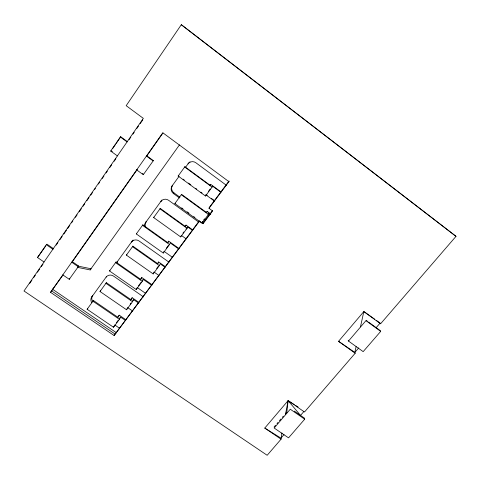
<?xml version="1.0" encoding="UTF-8"?>
<svg xmlns="http://www.w3.org/2000/svg" width="480" height="480" viewBox="0 0 480 480"><rect width="100%" height="100%" fill="white"/><g stroke="black" fill="none" stroke-linecap="round" stroke-linejoin="round"><path stroke-width="0.72" d="M286.722 413.268L288.108 400.632L294.348 404.622M228.918 181.656L229.038 180.96L209.268 207.456L209.022 208.32L212.616 210.942L203.058 223.71L199.476 221.118L114.102 335.532L50.55 292.332L162.816 132.774L228.918 181.656L209.022 208.32M281.94 432.972L281.058 439.188L267.174 455.292L24 290.982L143.34 118.374L126.18 105.684L181.302 24.708L456 236.34L380.574 323.802L363.84 311.556L338.538 341.316L355.164 353.262L304.5 412.008L288.108 400.632L264.774 428.076L281.058 439.188M285.444 414.6L288.108 400.632L300.528 415.416L303.858 411.558M356.118 346.578L354.834 352.41L355.164 353.262M360.462 326.88L363.84 311.556L374.718 319.206M175.128 203.142L174.9 203.562L201.942 223.134L208.44 214.446L208.812 213.102L210.624 214.422M210.78 214.008L207.156 211.368L206.778 212.694L181.554 194.346L174.9 203.562M203.058 223.71L203.34 222.756L212.406 210.636M178.38 175.704L178.158 176.04L205.482 196.02L212.064 187.134L212.4 186.036L220.836 192.24M220.986 191.904L210.72 184.362L210.372 185.436L184.89 166.71L178.158 176.04M205.482 196.02L205.878 194.844L214.344 201.036M153.954 217.092L153.66 217.554L180.672 236.904L187.05 228.324L187.62 226.854L192.486 230.358M192.708 229.902L186.036 225.096L185.454 226.542L160.254 208.404L153.66 217.554M180.672 236.904L181.092 235.878M136.656 233.424L136.308 233.928L163.248 253.032L169.512 244.572L170.244 242.964L178.782 249.048M126.78 254.556L126.402 255.126L153.168 273.918L159.342 265.608L160.164 263.82L165.06 267.276M179.052 248.544L168.72 241.176L167.976 242.766L142.848 224.856L136.308 233.928M163.248 253.032L163.77 251.91M165.39 266.73L158.676 261.99L157.848 263.76L132.882 246.15L126.402 255.126M153.168 273.918L154.044 272.052L158.934 275.49M100.47 290.832L100.014 291.504L126.534 309.762L132.51 301.716L133.566 299.616L138.498 303.03M109.956 270.36L109.524 270.972L136.212 289.524L142.278 281.334L143.25 279.408L151.848 285.414M114.102 335.532L199.332 220.776M126.534 309.762L127.638 307.596L132.558 310.992M136.212 289.524L137.238 287.532L145.818 293.502M138.93 302.4L132.174 297.72L131.112 299.796L106.374 282.69L100.014 291.504M152.22 284.82L141.822 277.554L140.838 279.456L115.944 262.068L109.524 270.972M87.624 308.544L87.132 309.264L113.526 327.258L119.412 319.338L120.576 317.1L125.514 320.484M113.526 327.258L114.744 324.954L119.694 328.338M126.03 319.836L119.232 315.174L118.056 317.394L93.438 300.528L87.132 309.264M181.554 194.346L181.338 194.742L208.44 214.446M173.472 193.566L173.922 192.834A5.556 5.412 37.2 0 1 172.602 185.19L172.146 185.874A5.592 5.442 37 0 0 173.472 193.566L179.538 197.97M160.254 208.404L159.978 208.836L187.05 228.324M189.996 161.88A5.61 5.508 46.9 0 0 188.412 163.338L188.046 163.896A5.646 5.544 46.6 0 1 195.858 162.75L226.464 185.34M132.882 246.15L132.522 246.696L159.342 265.608M184.89 166.71L184.686 167.016L212.064 187.134M161.892 200.07A5.52 5.34 33.5 0 0 161.448 200.61L160.92 201.39A5.55 5.37 33.3 0 1 168.594 200.286L198.87 222.192M106.374 282.69L105.936 283.338L132.51 301.716M93.438 300.528L92.964 301.23L119.412 319.338M144.642 226.644A5.502 5.274 30.1 0 1 145.518 222.684L146.13 221.784A5.472 5.244 30.2 0 0 145.698 227.052M133.158 240.03A5.43 5.154 28.3 0 0 132.222 241.008L131.532 242.016A5.46 5.184 28.2 0 1 139.05 240.96L169.02 262.176M44.034 262.002L37.524 257.532L46.338 244.71L46.968 244.17L53.484 248.67L52.872 249.222L46.338 244.71M117.384 155.91L110.694 151.056L120.348 137.004L120.768 136.794L127.458 141.684L127.062 141.912L120.348 137.004M45.714 245.994L37.524 257.532M112.812 148.368L115.326 144.714M116.166 143.496L120.768 136.794M142.848 224.856L142.518 225.342L169.512 244.572M29.742 283.326L31.872 280.242M33.576 277.776L35.286 275.31M37.416 272.226L39.546 269.142M41.256 266.676L42.96 264.21M56.178 245.1L57.882 242.628M60.018 239.55L62.148 236.466M63.852 234L66.414 230.298M67.692 228.45L69.822 225.366M71.532 222.9L72.81 221.052M75.366 217.35L77.076 214.884M79.206 211.8L81.336 208.716M83.046 206.25L84.75 203.784M86.88 200.7L89.016 197.616M90.72 195.15L92.424 192.684M94.56 189.6L95.412 188.37M98.394 184.05L99.672 182.202M102.234 178.506L103.938 176.034M106.074 172.956L107.352 171.102M109.908 167.406L111.612 164.94M114.174 161.238L115.878 158.772M129.096 139.656L130.806 137.19M132.936 134.106L134.214 132.258M136.776 128.556L138.48 126.09M140.184 123.624L142.746 119.928M91.758 302.604A5.34 4.932 25.2 0 1 91.716 297.048L92.628 295.74A5.31 4.902 25.3 0 0 93.084 301.806M115.944 262.068L115.536 262.662L142.278 281.334M50.55 292.332L62.964 275.064M72.444 261.594L137.082 169.74M146.562 156.27L162.942 132.996M62.826 274.89L69.252 279.3L78.702 266.094L72.27 261.654L71.724 262.242L78.174 266.7L78.702 266.094M137.046 169.596L136.686 169.908L143.292 174.696L153.366 160.614L146.76 155.79M77.748 267.396L90.156 269.934L179.496 144.828M91.716 297.048L106.542 276.504M132.222 241.008L116.652 262.584L117.426 261.462A5.382 5.058 26.9 0 0 116.808 262.626M145.518 222.684L161.448 200.61M172.146 185.874L179.022 176.37M185.334 167.586L188.412 163.338M140.112 279.87L141.822 277.554M167.832 242.37L168.72 241.176M209.856 185.532L210.72 184.362M138.528 285.792L141.102 282.312M142.392 280.572L143.25 279.408M166.254 248.352L168.468 245.358M208.488 191.322L210.228 188.97M117.57 317.412L119.232 315.174M130.488 300L132.174 297.72M157.368 263.748L158.676 261.99M185.202 226.23L186.036 225.096M116.412 322.71L118.074 320.466M119.328 318.78L120.576 317.1M130.176 304.176L131.022 303.036M132.72 300.756L133.566 299.616M156.666 268.524L158.412 266.172M182.988 233.094L183.828 231.96M185.934 229.122L187.2 227.424M206.304 212.514L207.156 211.368M203.658 219.99L204.516 218.844M207.954 214.248L208.812 213.102M90.156 269.934L91.086 268.77L78.024 266.1M274.098 426.99L275.556 425.286M277.014 423.576L277.986 422.442M279.444 420.732L280.902 419.028M282.36 417.318L283.332 416.184M285.276 413.91L286.248 412.77M348.504 341.064L365.946 320.658L380.676 331.404L363.168 351.636L348.504 341.064L348.192 340.248M284.01 434.58L280.962 438.12L264.774 428.076M358.734 347.892L354.834 352.41L338.538 341.316M376.266 327.546L380.16 323.028L376.536 320.478M69.252 279.3L69.804 278.664M304.692 419.196L288.546 437.862L274.176 428.034L290.262 409.212L304.692 419.196L304.524 418.176L294.33 411.126M143.292 174.696L143.628 174.372L142.434 173.502M153.366 160.614L153.06 160.902L146.43 156.06M110.694 151.056L111.138 150.804L112.356 151.68M295.596 405.42L298.092 407.016M52.254 289.044L116.556 332.826M51.762 290.988L114.906 333.942M143.55 296.94L113.532 276.09A5.382 5.022 26.1 0 0 106.146 277.104M164.034 251.352L172.554 257.4M181.302 235.362L186.162 238.842M202.374 221.712L203.58 222.588M202.152 221.898L203.34 222.756M181.722 207.918L182.922 208.782M187.116 211.818L188.916 213.12M193.71 216.594L194.91 217.458M173.922 192.834L179.952 197.208M366.162 320.322L367.338 321.18M368.514 322.038L380.268 330.612L380.676 331.404M206.034 194.472L207.24 195.354M211.452 198.438L214.464 200.64M183.114 179.166L184.296 180.03M188.436 183.06L190.8 184.788M195.534 188.25L196.716 189.114M200.856 192.144L202.038 193.008M181.302 24.708L456 236.34"/></g></svg>
